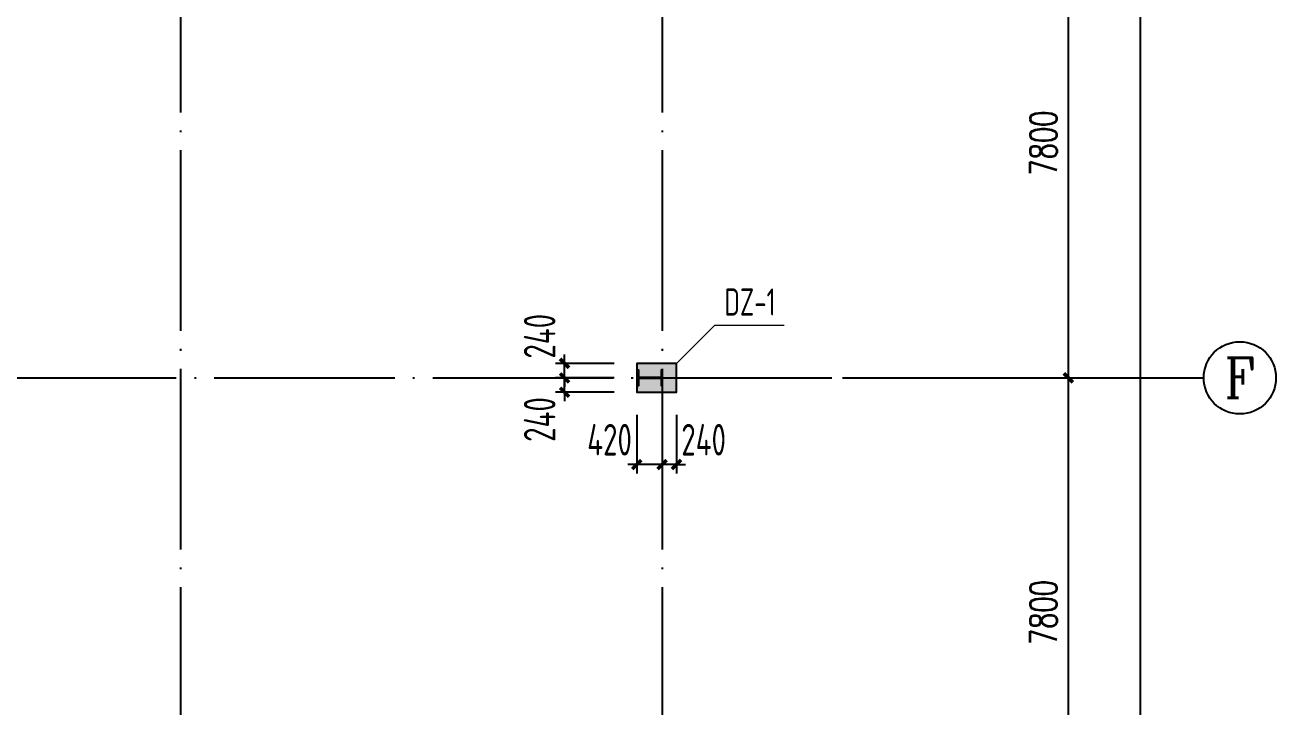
# Model space of a CAD drawing. Header units: millimetres. Extents: x 6950065 to 7140129, y 16284814 to 19754034.
# Drawn here: x 7014759 to 7035542, y 18830538 to 18841868 of the extents above; entities that cross this region are included whole.
import ezdxf
from ezdxf.enums import TextEntityAlignment as Align

# ---------------------------------------------------------------- set-up
doc = ezdxf.new("R2010")
doc.units = ezdxf.units.MM
doc.header["$LTSCALE"] = 1500
doc.header["$MEASUREMENT"] = 0
doc.linetypes.add('DOTE', pattern=[2.42, 2, -0.2, 0.02, -0.2])
doc.layers.get('Defpoints').update_dxf_attribs({"color": 1})
for name, color, linetype in [('AXIS_TEXT', 7, 'Continuous'), ('COLU', 253, 'Continuous'), ('COLU_DIM', 3, 'Continuous'), ('COLU_HATCH', 251, 'Continuous'), ('COLUMN', 2, 'Continuous'), ('DIM_ELEV', 3, 'Continuous'), ('DOTE', 250, 'DOTE')]:
    doc.layers.add(name, color=color, linetype=linetype)
doc.layers.add('COLU_NUM', color=7, linetype='Continuous', lineweight=0)
doc.styles.add('_TCH_AXIS', font='COMPLEX', dxfattribs={"bigfont": 'GBCBIG'})
doc.styles.add('_TCH_DIM_T3', font='SIMPLEX', dxfattribs={"width": 0.705882, "bigfont": 'GBCBIG'})
doc.styles.add('COMPLEX', font='COMPLEX')
doc.styles.add('TSSD_Dimension', font='Tssdeng.shx', dxfattribs={"width": 0.7, "bigfont": 'hztxt.shx'})
doc.styles.add('TSSD_Label', font='Tssdeng.shx', dxfattribs={"width": 0.7, "bigfont": 'hztxt.shx'})
doc.dimstyles.new('_TCH_ARCH&&150', dxfattribs={"dimtxt": 446.25, "dimasz": 150, "dimexe": 375, "dimexo": 450, "dimgap": 189.375, "dimtad": 1, "dimdec": 0, "dimzin": 0, "dimdsep": 46, "dimtxsty": '_TCH_DIM_T3', "dimblk": 'ARCHTICK', "dimcen": 0.09, "dimclrt": 7, "dimazin": 2, "dimtfac": 1, "dimtdec": 0, "dimtix": 1, "dimtmove": 2, "dimatfit": 3, "dimfxl": 0, "dimtolj": 1, "dimtzin": 0, "dimarcsym": 0})
doc.dimstyles.new('TSSD_150_150', dxfattribs={"dimtxt": 525, "dimasz": 150, "dimexe": 150, "dimexo": 375, "dimgap": 150, "dimtad": 1, "dimdec": 0, "dimzin": 0, "dimdsep": 46, "dimtxsty": 'TSSD_Dimension', "dimblk": 'ARCHTICK', "dimcen": 0, "dimdle": 150, "dimclrt": 7, "dimadec": 0, "dimazin": 0, "dimtfac": 1, "dimtdec": 0, "dimtix": 1, "dimtmove": 2, "dimatfit": 3, "dimfxl": 0, "dimtolj": 1, "dimtzin": 0, "dimarcsym": 0})

# ---------------------------------------------------------------- blocks, each defined once
blk = doc.blocks.new('A$C3ACC4A1C')
at = {"layer": 'COLUMN'}
h = blk.add_hatch(color=256, dxfattribs=at)
h.paths.add_polyline_path([(125, 400), (0, 400), (0, 388), (120, 388), (120, 200), (125, 200)])
h.paths.add_polyline_path([(250, 400), (125, 400), (125, 200), (130, 200), (130, 388), (250, 388)])
h.paths.add_polyline_path([(250, 12), (130, 12), (130, 200), (125, 200), (125, 0), (250, 0)])
h.paths.add_polyline_path([(125, 200), (120, 200), (120, 12), (0, 12), (0, 0), (125, 0)])
blk.add_lwpolyline([(0, 0), (0, 12), (120, 12), (120, 388), (0, 388), (0, 400), (250, 400), (250, 388), (130, 388), (130, 12), (250, 12), (250, 0)], close=True, dxfattribs=at)
blk = doc.blocks.new('_ArchTick')
at = {"color": 0, "linetype": 'ByBlock', "const_width": 0.4}
blk.add_lwpolyline([(-0.5, -0.5), (0.5, 0.5)], dxfattribs=at)
blk = doc.blocks.new('*D679')
at = {"layer": 'COLU_DIM', "color": 0, "lineweight": -2}
for p, q in [((7025342, 18835391), (7025342, 18834416)), ((7025582, 18835391), (7025582, 18834416)), ((7025342, 18834566), (7025192, 18834566)), ((7025582, 18834566), (7025342, 18834566)), ((7025582, 18834566), (7025732, 18834566))]:
    blk.add_line(p, q, dxfattribs=at)
at = {"layer": 'Defpoints', "color": 0}
for p in [(7025342, 18835766), (7025582, 18835766), (7025342, 18834566)]:
    blk.add_point(p, dxfattribs=at)
at = {"layer": 'COLU_DIM', "color": 0, "lineweight": -2, "xscale": 150, "yscale": 150, "zscale": 150}
blk.add_blockref('_ArchTick', (7025342, 18834566), dxfattribs=at)
at = {"layer": 'COLU_DIM', "color": 0, "lineweight": -2, "xscale": 150, "yscale": 150, "zscale": 150, "rotation": 180}
blk.add_blockref('_ArchTick', (7025582, 18834566), dxfattribs=at)
at = {"layer": 'COLU_DIM', "color": 7, "insert": (7026033, 18834978), "char_height": 525, "attachment_point": 5, "style": 'TSSD_Dimension'}
blk.add_mtext('\\A1;240', dxfattribs=at)
blk = doc.blocks.new('*D680')
at = {"layer": 'COLU_DIM', "color": 0, "lineweight": -2}
for p, q in [((7023722, 18836246), (7023722, 18836396)), ((7024547, 18836246), (7023572, 18836246)), ((7023722, 18836006), (7023722, 18836246)), ((7024547, 18836006), (7023572, 18836006)), ((7023722, 18836006), (7023722, 18835856))]:
    blk.add_line(p, q, dxfattribs=at)
at = {"layer": 'Defpoints', "color": 0}
for p in [(7023722, 18836246), (7024922, 18836246), (7024922, 18836006)]:
    blk.add_point(p, dxfattribs=at)
at = {"layer": 'COLU_DIM', "color": 0, "lineweight": -2, "xscale": 150, "yscale": 150, "zscale": 150}
for p, rotation in [((7023722, 18836246), 270), ((7023722, 18836006), 90)]:
    blk.add_blockref('_ArchTick', p, dxfattribs=dict(at, rotation=rotation))
at = {"layer": 'COLU_DIM', "color": 7, "insert": (7023309, 18836697), "char_height": 525, "attachment_point": 5, "rotation": 90, "style": 'TSSD_Dimension'}
blk.add_mtext('\\A1;240', dxfattribs=at)
blk = doc.blocks.new('*D681')
at = {"layer": 'COLU_DIM', "color": 0, "lineweight": -2}
for p, q in [((7024547, 18836006), (7023572, 18836006)), ((7023722, 18836006), (7023722, 18836156)), ((7023722, 18835766), (7023722, 18836006)), ((7024547, 18835766), (7023572, 18835766)), ((7023722, 18835766), (7023722, 18835616))]:
    blk.add_line(p, q, dxfattribs=at)
at = {"layer": 'Defpoints', "color": 0}
for p in [(7023722, 18836006), (7024922, 18836006), (7024922, 18835766)]:
    blk.add_point(p, dxfattribs=at)
at = {"layer": 'COLU_DIM', "color": 0, "lineweight": -2, "xscale": 150, "yscale": 150, "zscale": 150}
for p, rotation in [((7023722, 18836006), 270), ((7023722, 18835766), 90)]:
    blk.add_blockref('_ArchTick', p, dxfattribs=dict(at, rotation=rotation))
at = {"layer": 'COLU_DIM', "color": 7, "insert": (7023309, 18835314), "char_height": 525, "attachment_point": 5, "rotation": 90, "style": 'TSSD_Dimension'}
blk.add_mtext('\\A1;240', dxfattribs=at)
blk = doc.blocks.new('*D682')
at = {"layer": 'COLU_DIM', "color": 0, "lineweight": -2}
for p, q in [((7024922, 18835391), (7024922, 18834416)), ((7025342, 18835391), (7025342, 18834416)), ((7025492, 18834566), (7024772, 18834566))]:
    blk.add_line(p, q, dxfattribs=at)
at = {"layer": 'Defpoints', "color": 0}
for p in [(7024922, 18835766), (7025342, 18835766), (7024922, 18834566)]:
    blk.add_point(p, dxfattribs=at)
at = {"layer": 'COLU_DIM', "color": 0, "lineweight": -2, "xscale": 150, "yscale": 150, "zscale": 150, "rotation": 180}
blk.add_blockref('_ArchTick', (7024922, 18834566), dxfattribs=at)
at = {"layer": 'COLU_DIM', "color": 0, "lineweight": -2, "xscale": 150, "yscale": 150, "zscale": 150}
blk.add_blockref('_ArchTick', (7025342, 18834566), dxfattribs=at)
at = {"layer": 'COLU_DIM', "color": 7, "insert": (7024470, 18834978), "char_height": 525, "attachment_point": 5, "style": 'TSSD_Dimension'}
blk.add_mtext('\\A1;420', dxfattribs=at)
blk = doc.blocks.new('*D1515')
at = {"layer": 'Defpoints', "color": 0}
for p in [(7028342, 18836006), (7032092, 18836006), (7028342, 18828206)]:
    blk.add_point(p, dxfattribs=at)
at = {"layer": 'DIM_ELEV', "color": 0, "lineweight": -2}
for p, q in [((7028792, 18836006), (7032467, 18836006)), ((7032092, 18828206), (7032092, 18836006)), ((7028792, 18828206), (7032467, 18828206))]:
    blk.add_line(p, q, dxfattribs=at)
at = {"layer": 'DIM_ELEV', "color": 0, "lineweight": -2, "xscale": 150, "yscale": 150, "zscale": 150}
for p, rotation in [((7032092, 18836006), 90), ((7032092, 18828206), 270)]:
    blk.add_blockref('_ArchTick', p, dxfattribs=dict(at, rotation=rotation))
at = {"layer": 'DIM_ELEV', "color": 7, "insert": (7031679, 18832106), "char_height": 446.2, "attachment_point": 5, "rotation": 90, "style": '_TCH_DIM_T3'}
blk.add_mtext('\\A1;7800', dxfattribs=at)
blk = doc.blocks.new('*D1516')
at = {"layer": 'Defpoints', "color": 0}
for p in [(7028342, 18843806), (7032092, 18843806), (7028342, 18836006)]:
    blk.add_point(p, dxfattribs=at)
at = {"layer": 'DIM_ELEV', "color": 0, "lineweight": -2}
for p, q in [((7028792, 18843806), (7032467, 18843806)), ((7032092, 18836006), (7032092, 18843806)), ((7028792, 18836006), (7032467, 18836006))]:
    blk.add_line(p, q, dxfattribs=at)
at = {"layer": 'DIM_ELEV', "color": 0, "lineweight": -2, "xscale": 150, "yscale": 150, "zscale": 150}
for p, rotation in [((7032092, 18843806), 90), ((7032092, 18836006), 270)]:
    blk.add_blockref('_ArchTick', p, dxfattribs=dict(at, rotation=rotation))
at = {"layer": 'DIM_ELEV', "color": 7, "insert": (7031679, 18839906), "char_height": 446.2, "attachment_point": 5, "rotation": 90, "style": '_TCH_DIM_T3'}
blk.add_mtext('\\A1;7800', dxfattribs=at)
blk = doc.blocks.new('*D1518')
at = {"layer": 'Defpoints', "color": 0}
for p in [(7028342, 18851306), (7033292, 18851306), (7028342, 18797306)]:
    blk.add_point(p, dxfattribs=at)
at = {"layer": 'DIM_ELEV', "color": 0, "lineweight": -2}
for p, q in [((7028792, 18851306), (7033667, 18851306)), ((7033292, 18797306), (7033292, 18851306)), ((7028792, 18797306), (7033667, 18797306))]:
    blk.add_line(p, q, dxfattribs=at)
at = {"layer": 'DIM_ELEV', "color": 0, "lineweight": -2, "xscale": 150, "yscale": 150, "zscale": 150}
for p, rotation in [((7033292, 18851306), 90), ((7033292, 18797306), 270)]:
    blk.add_blockref('_ArchTick', p, dxfattribs=dict(at, rotation=rotation))
at = {"layer": 'DIM_ELEV', "color": 7, "insert": (7032879, 18824306), "char_height": 446.2, "attachment_point": 5, "rotation": 90, "style": '_TCH_DIM_T3'}
blk.add_mtext('\\A1;54000', dxfattribs=at)
blk = doc.blocks.new('_AXISO')
blk.add_circle((0, 0), 0.5)
at = {"layer": 'AXIS_TEXT', "style": 'COMPLEX', "width": 1.041667}
blk.add_attdef('A', text='', height=0.56, dxfattribs=at).set_placement((-0.25, -0.28), (0.25, -0.28), align=Align.FIT)

msp = doc.modelspace()

# ---------------------------------------------------------------- hatches: boundary and pattern name
at = {"layer": 'COLU_HATCH'}
msp.add_hatch(color=256, dxfattribs=at).paths.add_polyline_path([(7025581.7, 18836245.8), (7024921.7, 18836245.8), (7024921.7, 18835765.8), (7025581.7, 18835765.8)])

# ---------------------------------------------------------------- linework, layer by layer
at = {"layer": 'COLU'}
msp.add_lwpolyline([(7025581.7, 18836245.8), (7024921.7, 18836245.8), (7024921.7, 18835765.8), (7025581.7, 18835765.8)], close=True, dxfattribs=at)
at = {"layer": 'COLU_NUM'}
for p, q in [((7025581.7, 18836245.8), (7026218.1, 18836882.2)), ((7026218.1, 18836882.2), (7027369.1, 18836882.2))]:
    msp.add_line(p, q, dxfattribs=at)
at = {"layer": 'DIM_ELEV'}
msp.add_line((7028341.7, 18836005.8), (7034341.7, 18836005.8), dxfattribs=at)
at = {"layer": 'DOTE', "color": 1}
for p, q in [((7017341.7, 18854305.8), (7017341.7, 18794305.8)), ((7025341.7, 18854305.8), (7025341.7, 18794305.8)), ((6974341.7, 18836005.8), (7030714.6, 18836005.8))]:
    msp.add_line(p, q, dxfattribs=at)

# ---------------------------------------------------------------- block references
at = {"layer": 'COLUMN', "xscale": -1, "rotation": 270}
msp.add_blockref('A$C3ACC4A1C', (7024941.7, 18835880.8), dxfattribs=at)
at = {"layer": 'DIM_ELEV'}
ref = msp.add_blockref('_AXISO', (7034941.7, 18836005.8), dxfattribs=dict(at, xscale=1200, yscale=1200, zscale=1200))
ref.add_attrib('A', 'F', dxfattribs={"layer": 'AXIS_TEXT', "height": 668.2, "style": '_TCH_AXIS'}).set_placement((7034687.2, 18835671.7), (7035196.3, 18835671.7), align=Align.FIT)

# ---------------------------------------------------------------- texts
at = {"layer": 'COLU_NUM', "style": 'TSSD_Label', "width": 0.7}
msp.add_text('DZ-1', height=450, dxfattribs=at).set_placement((7026377.2, 18837041.3))

# ---------------------------------------------------------------- dimensions: what is measured, and where the dimension line sits
at = {"layer": 'COLU_DIM'}
for base, p1, p2, angle, picture, middle in [((7023721.7, 18836245.8), (7024921.7, 18836005.8), (7024921.7, 18836245.8), 270, '*D680', (7023309.2, 18836697.5)), ((7023721.7, 18836005.8), (7024921.7, 18835765.8), (7024921.7, 18836005.8), 270, '*D681', (7023309.2, 18835314.2)), ((7024921.7, 18834565.8), (7025341.7, 18835765.8), (7024921.7, 18835765.8), 180, '*D682', (7024470.1, 18834978.3)), ((7025341.7, 18834565.8), (7025581.7, 18835765.8), (7025341.7, 18835765.8), 180, '*D679', (7026033.4, 18834978.3))]:
    dim = msp.add_linear_dim(base=base, p1=p1, p2=p2, angle=angle, dimstyle='TSSD_150_150', dxfattribs=at)
    dim.commit()
    dim.dimension.update_dxf_attribs({"geometry": picture, "text_midpoint": middle, "dimtype": 128})
at = {"layer": 'DIM_ELEV'}
for p1, p2, distance, picture, middle in [((7028341.7, 18797305.8), (7028341.7, 18851305.8), -4950, '*D1518', (7032879.2, 18824305.8)), ((7028341.7, 18836005.8), (7028341.7, 18843805.8), -3750, '*D1516', (7031679.2, 18839905.8)), ((7028341.7, 18828205.8), (7028341.7, 18836005.8), -3750, '*D1515', (7031679.2, 18832105.8))]:
    dim = msp.add_aligned_dim(p1=p1, p2=p2, distance=distance, dimstyle='_TCH_ARCH&&150', dxfattribs=at)
    dim.commit()
    dim.dimension.update_dxf_attribs({"geometry": picture, "text_midpoint": middle})

doc.saveas('drawing.dxf')
